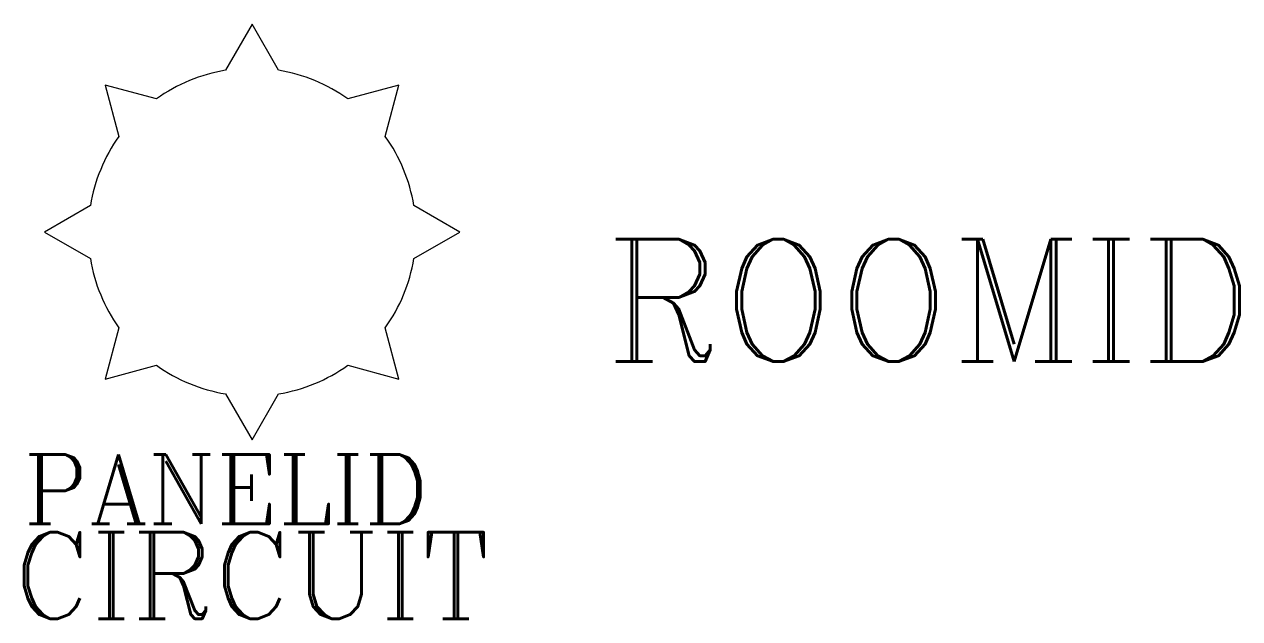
# Model space of a CAD drawing. Header units: inches. Extents: x -20 to 86, y -34 to 18.
import ezdxf
from ezdxf.enums import TextEntityAlignment as Align

# ---------------------------------------------------------------- set-up
doc = ezdxf.new("R2010")
doc.units = ezdxf.units.IN
doc.header["$LTSCALE"] = 48
doc.header["$MEASUREMENT"] = 0
doc.styles.add('ROMANC', font='COMPLEX.SHX')
doc.styles.add('WSNotes', font='complex.shx', dxfattribs={"height": 18})

msp = doc.modelspace()

# ---------------------------------------------------------------- texts
at = {"style": 'WSNotes', "flags": 1}
msp.add_attdef('ROOMID', (30.7, -11.24), '', height=10.62, dxfattribs=at)
at = {"style": 'ROMANC'}
for tag, height, p in [('PANELID', 6, (-2.23, -19.33)), ('CIRCUIT', 7.51, (0, -26.07))]:
    msp.add_attdef(tag, text='', height=height, dxfattribs=at).set_placement(p, align=Align.TOP_CENTER)

# ---------------------------------------------------------------- wipeouts: each hides what was drawn before it
msp.add_wipeout([(5.45, 13.16), (0, 14.24), (-5.45, 13.16), (-10.07, 10.07), (-13.16, 5.45), (-14.24, 0), (-13.16, -5.45), (-10.07, -10.07), (-5.45, -13.16), (0, -14.24), (5.45, -13.16), (10.07, -10.07), (13.16, -5.45), (14.24, 0), (13.16, 5.45), (10.07, 10.07)])

# ---------------------------------------------------------------- next in the draw order: linework, layer by layer
msp.add_lwpolyline([(-14.05, -2.3, 0.115626), (-11.57, -8.31), (-12.76, -12.76), (-8.31, -11.57, 0.115626), (-2.3, -14.05), (0, -18.05), (2.3, -14.05, 0.115626), (8.31, -11.57), (12.76, -12.76), (11.57, -8.31, 0.115626), (14.05, -2.3), (18.05, 0), (14.05, 2.3, 0.115626), (11.57, 8.31), (12.76, 12.76), (8.31, 11.57, 0.115626), (2.3, 14.05), (0, 18.05), (-2.3, 14.05, 0.115626), (-8.31, 11.57), (-12.76, 12.76), (-11.57, 8.31, 0.115626), (-14.05, 2.3), (-18.05, 0)], format="xyb", close=True)

doc.saveas('drawing.dxf')
